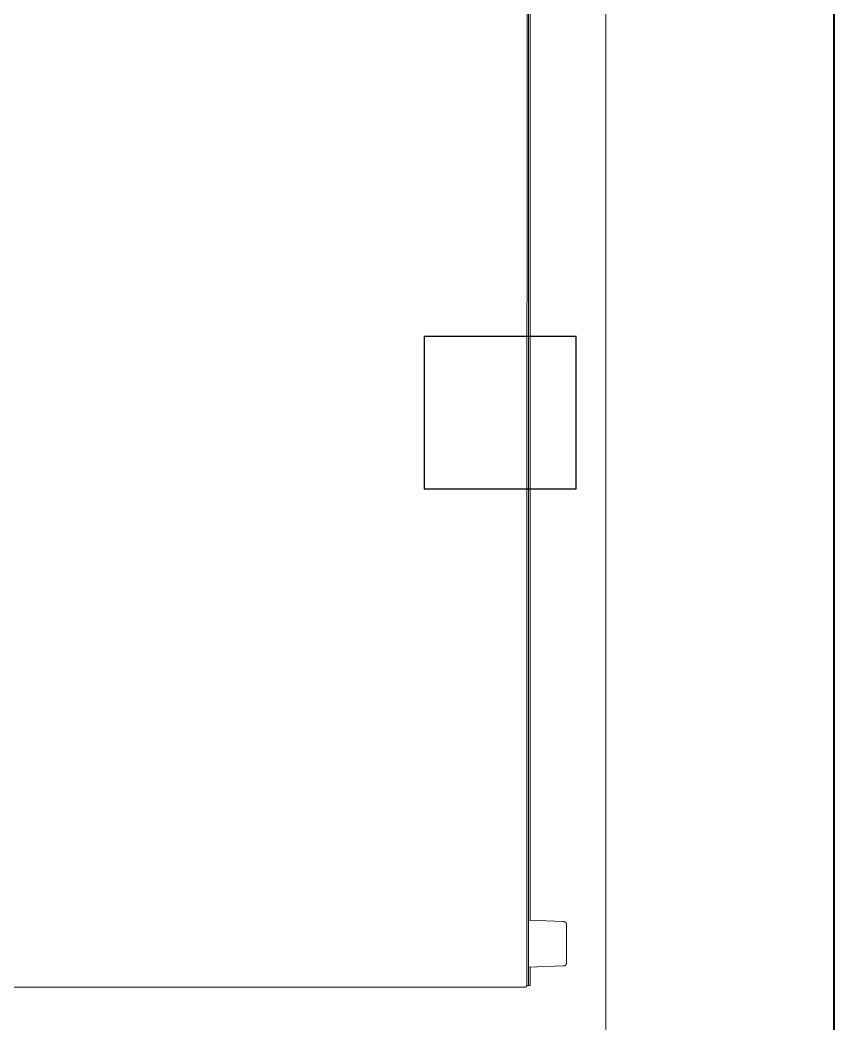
# Model space of a CAD drawing. Header units: millimetres. Extents: x -159872 to 386485, y -250577 to 158966.
# Drawn here: x 159217 to 159752, y 3886 to 4546 of the extents above; entities that cross this region are included whole.
import ezdxf

# ---------------------------------------------------------------- set-up
doc = ezdxf.new("R2010")
doc.units = ezdxf.units.MM
doc.layers.get('0').update_dxf_attribs({"lineweight": 25})
for name, color, linetype, lineweight in [('LDS-equipment-kitchen equipment', 3, 'Continuous', 13), ('LDS-struct-extg-walls', 1, 'Continuous', 40), ('LDS-struct-new-partitions', 4, 'Continuous', 35), ('SYMBOLS ELECTRIC', 6, 'Continuous', 13)]:
    doc.layers.add(name, color=color, linetype=linetype, lineweight=lineweight)

# ---------------------------------------------------------------- blocks, each defined once
blk = doc.blocks.new('ELECTRIC SERVICE (A1)')
at = {"layer": 'SYMBOLS ELECTRIC', "lineweight": 25}
blk.add_polyline3d([(-50, -50, 0), (50, -50, 0), (50, 50, 0), (-50, 50, 0), (-50, -50, 0)], dxfattribs=at)
blk = doc.blocks.new('A$Cdbc28c23')
at = {"transparency": 33554687}
for points in [[(858.14, 533.12, 0), (859.07, 556.2, 0)], [(886.22, 558.12, 0), (861.07, 558.12, 0)], [(888.22, 556.2, 0), (889.14, 533.12, 0)], [(901.54, 532.12, 0), (2.74, 532.2, 0)], [(901.14, 533.12, 0), (3.14, 533.2, 0)], [(46.1, 534.2, 0), (858.18, 534.12, 0)], [(901.14, 534.12, 0), (889.1, 534.12, 0)], [(901.14, 533.12, 0), (901.14, 534.12, 0)], [(901.14, 532.12, 0), (901.14, 533.12, 0)], [(901.54, 531.52, 0), (901.54, 532.12, 0)], [(902.14, 531.52, 0), (901.54, 531.52, 0)], [(902.14, 531.52, 0), (902.1, 32.72, 0)]]:
    blk.add_polyline3d(points, dxfattribs=at)
for points in [[(859.07, 556.2, 0), (859.07, 556.25, 0), (859.07, 556.3, 0), (859.08, 556.34, 0), (859.08, 556.39, 0), (859.09, 556.44, 0), (859.1, 556.49, 0), (859.11, 556.53, 0), (859.12, 556.58, 0), (859.13, 556.63, 0), (859.14, 556.67, 0), (859.16, 556.72, 0), (859.17, 556.76, 0), (859.19, 556.81, 0), (859.2, 556.85, 0), (859.22, 556.9, 0), (859.24, 556.94, 0), (859.26, 556.98, 0), (859.28, 557.03, 0), (859.31, 557.07, 0), (859.33, 557.11, 0), (859.35, 557.15, 0), (859.38, 557.19, 0), (859.4, 557.23, 0), (859.43, 557.27, 0), (859.46, 557.31, 0), (859.49, 557.35, 0), (859.52, 557.39, 0), (859.55, 557.42, 0), (859.58, 557.46, 0), (859.61, 557.5, 0), (859.65, 557.53, 0), (859.68, 557.56, 0), (859.72, 557.6, 0), (859.75, 557.63, 0), (859.79, 557.66, 0), (859.82, 557.69, 0), (859.86, 557.72, 0), (859.9, 557.75, 0), (859.94, 557.77, 0), (859.98, 557.8, 0), (860.02, 557.83, 0), (860.06, 557.85, 0), (860.1, 557.87, 0), (860.15, 557.9, 0), (860.19, 557.92, 0), (860.23, 557.94, 0), (860.27, 557.96, 0), (860.32, 557.98, 0), (860.36, 557.99, 0), (860.41, 558.01, 0), (860.45, 558.03, 0), (860.5, 558.04, 0), (860.55, 558.05, 0), (860.59, 558.06, 0), (860.64, 558.07, 0), (860.69, 558.08, 0), (860.73, 558.09, 0), (860.78, 558.1, 0), (860.83, 558.11, 0), (860.87, 558.11, 0), (860.92, 558.12, 0), (860.97, 558.12, 0), (861.02, 558.12, 0), (861.07, 558.12, 0)], [(886.22, 558.12, 0), (886.27, 558.12, 0), (886.32, 558.12, 0), (886.37, 558.11, 0), (886.41, 558.11, 0), (886.46, 558.1, 0), (886.51, 558.1, 0), (886.56, 558.09, 0), (886.6, 558.08, 0), (886.65, 558.07, 0), (886.7, 558.06, 0), (886.74, 558.05, 0), (886.79, 558.04, 0), (886.83, 558.02, 0), (886.88, 558.01, 0), (886.92, 557.99, 0), (886.97, 557.97, 0), (887.01, 557.96, 0), (887.06, 557.94, 0), (887.1, 557.92, 0), (887.14, 557.89, 0), (887.19, 557.87, 0), (887.23, 557.85, 0), (887.27, 557.82, 0), (887.31, 557.8, 0), (887.35, 557.77, 0), (887.39, 557.74, 0), (887.43, 557.72, 0), (887.46, 557.69, 0), (887.5, 557.66, 0), (887.54, 557.63, 0), (887.57, 557.59, 0), (887.61, 557.56, 0), (887.64, 557.53, 0), (887.68, 557.49, 0), (887.71, 557.46, 0), (887.74, 557.42, 0), (887.77, 557.39, 0), (887.8, 557.35, 0), (887.83, 557.31, 0), (887.86, 557.27, 0), (887.88, 557.23, 0), (887.91, 557.19, 0), (887.94, 557.15, 0), (887.96, 557.11, 0), (887.98, 557.07, 0), (888.01, 557.03, 0), (888.03, 556.98, 0), (888.05, 556.94, 0), (888.07, 556.89, 0), (888.08, 556.85, 0), (888.1, 556.81, 0), (888.12, 556.76, 0), (888.13, 556.72, 0), (888.15, 556.67, 0), (888.16, 556.62, 0), (888.17, 556.58, 0), (888.18, 556.53, 0), (888.19, 556.48, 0), (888.2, 556.44, 0), (888.2, 556.39, 0), (888.21, 556.34, 0), (888.21, 556.29, 0), (888.22, 556.25, 0), (888.22, 556.2, 0)]]:
    blk.add_polyline3d(points)
blk = doc.blocks.new('Group-410')
at = {"layer": 'LDS-equipment-kitchen equipment', "rotation": 270}
blk.add_blockref('A$Cdbc28c23', (98344.75, 41270.25), dxfattribs=at)
at = {"layer": 'LDS-equipment-kitchen equipment'}
blk.add_blockref('ELECTRIC SERVICE (A1)', (98859.24, 40745.76), dxfattribs=at)

msp = doc.modelspace()

# ---------------------------------------------------------------- linework, layer by layer
at = {"layer": 'LDS-struct-extg-walls'}
msp.add_line((159752.17046, 4979.05329), (159752.17046, -3795.94671), dxfattribs=at)
at = {"layer": 'LDS-struct-new-partitions', "lineweight": 18}
msp.add_line((159602.17046, 2801.58927), (159602.17046, 7097.61711), dxfattribs=at)

# ---------------------------------------------------------------- block references
at = {"layer": 'LDS-equipment-kitchen equipment', "color": 7}
msp.add_blockref('Group-410', (60673.51323, -36457.51522), dxfattribs=at)

doc.saveas('drawing.dxf')
